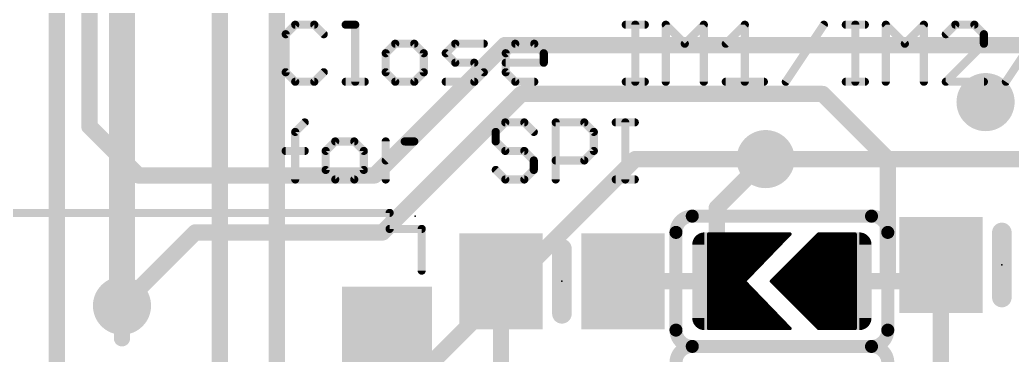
# Model space of a CAD drawing. Extents: x -0.6 to 62.7, y -0.8 to 53.6.
# Drawn here: x 10.85 to 26.32, y 19.04 to 24.27 of the extents above; entities that cross this region are included whole.
import ezdxf

# ---------------------------------------------------------------- set-up
doc = ezdxf.new("R2010")
doc.units = 0
for name, color, linetype in [('1', 12, 'CONTINUOUS'), ('16', 132, 'CONTINUOUS'), ('18', 110, 'CONTINUOUS'), ('21', 40, 'CONTINUOUS'), ('23', 40, 'CONTINUOUS')]:
    doc.layers.add(name, color=color, linetype=linetype)

# ---------------------------------------------------------------- blocks, each defined once
blk = doc.blocks.new('RECT')
blk.add_solid([(-0.5, -0.5), (0.5, -0.5), (-0.5, 0.5), (0.5, 0.5)])
blk = doc.blocks.new('RECT121920X243840R50')
at = {"const_width": 0.1905}
blk.add_lwpolyline([(0.2858, -0.5715), (0.2858, 0.5715, 0.4142), (0.1905, 0.6668), (-0.1905, 0.6668, 0.4142), (-0.2858, 0.5715), (-0.2858, -0.5715, 0.4142), (-0.1905, -0.6668), (0.1905, -0.6668, 0.4142)], format="xyb", close=True, dxfattribs=at)
blk.add_solid([(-0.2159, -0.5969), (0.2159, -0.5969), (-0.2159, 0.5969), (0.2159, 0.5969)])
blk = doc.blocks.new('ROUNDV')
at = {"const_width": 0.5}
blk.add_lwpolyline([(0, -0.25, 1), (0, 0.25, 1), (0, -0.25)], format="xyb", dxfattribs=at)

msp = doc.modelspace()

# ---------------------------------------------------------------- linework, layer by layer
at = {"layer": '1'}
for points, const_width in [([(11.43, 12.192), (11.43, 37.592)], 0.254), ([(11.938, 37.211), (11.938, 22.606)], 0.254), ([(16.383, 21.844), (18.415, 23.876)], 0.254), ([(18.415, 23.876), (26.543, 23.876)], 0.254), ([(16.51, 20.955), (18.669, 23.114)], 0.254), ([(18.669, 23.114), (23.368, 23.114)], 0.254), ([(23.368, 23.114), (24.384, 22.098)], 0.254), ([(11.938, 22.606), (12.7, 21.844)], 0.254), ([(21.717, 21.336), (22.479, 22.098)], 0.254), ([(24.384, 22.098), (24.384, 20.193)], 0.254), ([(12.7, 21.844), (16.383, 21.844)], 0.254), ([(21.717, 20.193), (21.717, 21.336)], 0.254), ([(12.446, 19.812), (13.589, 20.955)], 0.254), ([(13.589, 20.955), (16.51, 20.955)], 0.254), ([(22.86, 20.9296), (21.59, 20.9296)], 0.0508), ([(21.59, 20.9296), (21.59, 19.4564)], 0.0508), ([(21.59, 20.8788), (22.811, 20.8788)], 0.0508), ([(22.1488, 20.193), (22.86, 20.9296)], 0.0508), ([(22.5679, 20.193), (23.3045, 20.9296)], 0.0508), ([(23.2537, 20.8788), (23.876, 20.8788)], 0.0508), ([(23.3045, 20.9296), (23.876, 20.9296)], 0.0508), ([(23.876, 20.9296), (23.876, 19.4564)], 0.0508), ([(21.59, 20.828), (22.7619, 20.828)], 0.0508), ([(21.59, 20.7772), (22.7129, 20.7772)], 0.0508), ([(21.59, 20.7264), (22.6638, 20.7264)], 0.0508), ([(23.1013, 20.7264), (23.876, 20.7264)], 0.0508), ([(23.1521, 20.7772), (23.876, 20.7772)], 0.0508), ([(23.2029, 20.828), (23.876, 20.828)], 0.0508), ([(21.59, 20.6756), (22.6148, 20.6756)], 0.0508), ([(21.59, 20.6248), (22.5657, 20.6248)], 0.0508), ([(21.59, 20.574), (22.5167, 20.574)], 0.0508), ([(22.9489, 20.574), (23.876, 20.574)], 0.0508), ([(22.9997, 20.6248), (23.876, 20.6248)], 0.0508), ([(23.0505, 20.6756), (23.876, 20.6756)], 0.0508), ([(24.958, 20.193), (25.212, 20.447)], 0.254), ([(25.212, 18.161), (25.212, 20.447)], 0.254), ([(21.59, 20.5232), (22.4676, 20.5232)], 0.0508), ([(21.59, 20.4724), (22.4186, 20.4724)], 0.0508), ([(21.59, 20.4216), (22.3695, 20.4216)], 0.0508), ([(22.7965, 20.4216), (23.876, 20.4216)], 0.0508), ([(22.8473, 20.4724), (23.876, 20.4724)], 0.0508), ([(22.8981, 20.5232), (23.876, 20.5232)], 0.0508), ([(18.354, 20.193), (18.354, 18.034)], 0.254), ([(20.254, 20.193), (21.717, 20.193)], 0.254), ([(21.59, 20.3708), (22.3205, 20.3708)], 0.0508), ([(21.59, 20.32), (22.2714, 20.32)], 0.0508), ([(21.59, 20.2692), (22.2224, 20.2692)], 0.0508), ([(22.6441, 20.2692), (23.876, 20.2692)], 0.0508), ([(22.6949, 20.32), (23.876, 20.32)], 0.0508), ([(22.7457, 20.3708), (23.876, 20.3708)], 0.0508), ([(23.749, 20.193), (24.384, 20.193)], 0.254), ([(24.384, 20.193), (24.958, 20.193)], 0.254), ([(21.59, 20.2184), (22.1733, 20.2184)], 0.0508), ([(21.59, 20.1676), (22.1733, 20.1676)], 0.0508), ([(21.59, 20.1168), (22.2224, 20.1168)], 0.0508), ([(22.86, 19.4564), (22.1488, 20.193)], 0.0508), ([(23.3045, 19.4564), (22.5679, 20.193)], 0.0508), ([(22.5933, 20.2184), (23.876, 20.2184)], 0.0508), ([(22.5933, 20.1676), (23.876, 20.1676)], 0.0508), ([(22.6441, 20.1168), (23.876, 20.1168)], 0.0508), ([(21.59, 20.066), (22.2714, 20.066)], 0.0508), ([(21.59, 20.0152), (22.3205, 20.0152)], 0.0508), ([(21.59, 19.9644), (22.3695, 19.9644)], 0.0508), ([(22.6949, 20.066), (23.876, 20.066)], 0.0508), ([(22.7457, 20.0152), (23.876, 20.0152)], 0.0508), ([(22.7965, 19.9644), (23.876, 19.9644)], 0.0508), ([(21.59, 19.9136), (22.4186, 19.9136)], 0.0508), ([(21.59, 19.8628), (22.4676, 19.8628)], 0.0508), ([(21.59, 19.812), (22.5167, 19.812)], 0.0508), ([(22.8473, 19.9136), (23.876, 19.9136)], 0.0508), ([(22.8981, 19.8628), (23.876, 19.8628)], 0.0508), ([(22.9489, 19.812), (23.876, 19.812)], 0.0508), ([(21.59, 19.7612), (22.5657, 19.7612)], 0.0508), ([(21.59, 19.7104), (22.6148, 19.7104)], 0.0508), ([(21.59, 19.6596), (22.6638, 19.6596)], 0.0508), ([(22.9997, 19.7612), (23.876, 19.7612)], 0.0508), ([(23.0505, 19.7104), (23.876, 19.7104)], 0.0508), ([(23.1013, 19.6596), (23.876, 19.6596)], 0.0508), ([(21.59, 19.6088), (22.7129, 19.6088)], 0.0508), ([(21.59, 19.558), (22.7619, 19.558)], 0.0508), ([(21.59, 19.5072), (22.811, 19.5072)], 0.0508), ([(23.1521, 19.6088), (23.876, 19.6088)], 0.0508), ([(23.2029, 19.558), (23.876, 19.558)], 0.0508), ([(23.2537, 19.5072), (23.876, 19.5072)], 0.0508), ([(21.59, 19.4564), (22.86, 19.4564)], 0.0508), ([(21.59, 19.4564), (22.86, 19.4564)], 0.0508), ([(23.876, 19.4564), (23.3045, 19.4564)], 0.0508), ([(23.3045, 19.4564), (23.876, 19.4564)], 0.0508)]:
    msp.add_lwpolyline(points, dxfattribs=dict(at, const_width=const_width))
for points, const_width in [([(18.415, 23.9395, 1), (18.415, 23.8125)], 0.127), ([(18.4599, 23.8311, 1), (18.3701, 23.9209)], 0.127), ([(18.669, 23.1775, 1), (18.669, 23.0505)], 0.127), ([(18.7139, 23.0691, 1), (18.6241, 23.1589)], 0.127), ([(23.4129, 23.1589, 1), (23.3231, 23.0691)], 0.127), ([(23.368, 23.0505, 1), (23.368, 23.1775)], 0.127), ([(11.9829, 22.6509, 1), (11.8931, 22.5611)], 0.127), ([(11.8745, 22.606, 1), (12.0015, 22.606)], 0.127), ([(22.5239, 22.0531, 1), (22.4341, 22.1429)], 0.127), ([(24.4475, 22.098, 1), (24.3205, 22.098)], 0.127), ([(24.3391, 22.0531, 1), (24.4289, 22.1429)], 0.127), ([(12.7, 21.9075, 1), (12.7, 21.7805)], 0.127), ([(16.383, 21.7805, 1), (16.383, 21.9075)], 0.127), ([(12.6551, 21.7991, 1), (12.7449, 21.8889)], 0.127), ([(16.3381, 21.8889, 1), (16.4279, 21.7991)], 0.127), ([(21.7805, 21.336, 1), (21.6535, 21.336)], 0.127), ([(21.6721, 21.3809, 1), (21.7619, 21.2911)], 0.127), ([(13.589, 21.0185, 1), (13.589, 20.8915)], 0.127), ([(13.6339, 20.9101, 1), (13.5441, 20.9999)], 0.127), ([(16.4651, 20.9999, 1), (16.5549, 20.9101)], 0.127), ([(16.51, 20.8915, 1), (16.51, 21.0185)], 0.127), ([(21.59, 20.9423, 1), (21.59, 20.9169)], 0.0254), ([(21.6027, 20.9296, 1), (21.5773, 20.9296)], 0.0254), ([(21.59, 20.8915, 1), (21.59, 20.8661)], 0.0254), ([(22.811, 20.8661, 1), (22.811, 20.8915)], 0.0254), ([(22.8691, 20.9208, 1), (22.8509, 20.9384)], 0.0254), ([(22.86, 20.9169, 1), (22.86, 20.9423)], 0.0254), ([(23.2537, 20.8915, 1), (23.2537, 20.8661)], 0.0254), ([(23.3045, 20.9423, 1), (23.3045, 20.9169)], 0.0254), ([(23.3135, 20.9206, 1), (23.2955, 20.9386)], 0.0254), ([(23.8887, 20.9296, 1), (23.8633, 20.9296)], 0.0254), ([(23.876, 20.9169, 1), (23.876, 20.9423)], 0.0254), ([(23.876, 20.8661, 1), (23.876, 20.8915)], 0.0254), ([(21.59, 20.8407, 1), (21.59, 20.8153)], 0.0254), ([(21.59, 20.7899, 1), (21.59, 20.7645)], 0.0254), ([(21.59, 20.7391, 1), (21.59, 20.7137)], 0.0254), ([(22.6638, 20.7137, 1), (22.6638, 20.7391)], 0.0254), ([(22.7129, 20.7645, 1), (22.7129, 20.7899)], 0.0254), ([(22.7619, 20.8153, 1), (22.7619, 20.8407)], 0.0254), ([(23.1013, 20.7391, 1), (23.1013, 20.7137)], 0.0254), ([(23.1521, 20.7899, 1), (23.1521, 20.7645)], 0.0254), ([(23.2029, 20.8407, 1), (23.2029, 20.8153)], 0.0254), ([(23.876, 20.8153, 1), (23.876, 20.8407)], 0.0254), ([(23.876, 20.7645, 1), (23.876, 20.7899)], 0.0254), ([(23.876, 20.7137, 1), (23.876, 20.7391)], 0.0254), ([(21.59, 20.6883, 1), (21.59, 20.6629)], 0.0254), ([(21.59, 20.6375, 1), (21.59, 20.6121)], 0.0254), ([(21.59, 20.5867, 1), (21.59, 20.5613)], 0.0254), ([(22.5167, 20.5613, 1), (22.5167, 20.5867)], 0.0254), ([(22.5657, 20.6121, 1), (22.5657, 20.6375)], 0.0254), ([(22.6148, 20.6629, 1), (22.6148, 20.6883)], 0.0254), ([(22.9489, 20.5867, 1), (22.9489, 20.5613)], 0.0254), ([(22.9997, 20.6375, 1), (22.9997, 20.6121)], 0.0254), ([(23.0505, 20.6883, 1), (23.0505, 20.6629)], 0.0254), ([(23.876, 20.6629, 1), (23.876, 20.6883)], 0.0254), ([(23.876, 20.6121, 1), (23.876, 20.6375)], 0.0254), ([(23.876, 20.5613, 1), (23.876, 20.5867)], 0.0254), ([(25.2755, 20.447, 1), (25.1485, 20.447)], 0.127), ([(25.2569, 20.4021, 1), (25.1671, 20.4919)], 0.127), ([(21.59, 20.5359, 1), (21.59, 20.5105)], 0.0254), ([(21.59, 20.4851, 1), (21.59, 20.4597)], 0.0254), ([(21.59, 20.4343, 1), (21.59, 20.4089)], 0.0254), ([(22.3695, 20.4089, 1), (22.3695, 20.4343)], 0.0254), ([(22.4186, 20.4597, 1), (22.4186, 20.4851)], 0.0254), ([(22.4676, 20.5105, 1), (22.4676, 20.5359)], 0.0254), ([(22.7965, 20.4343, 1), (22.7965, 20.4089)], 0.0254), ([(22.8473, 20.4851, 1), (22.8473, 20.4597)], 0.0254), ([(22.8981, 20.5359, 1), (22.8981, 20.5105)], 0.0254), ([(23.876, 20.5105, 1), (23.876, 20.5359)], 0.0254), ([(23.876, 20.4597, 1), (23.876, 20.4851)], 0.0254), ([(23.876, 20.4089, 1), (23.876, 20.4343)], 0.0254), ([(18.4175, 20.193, 1), (18.2905, 20.193)], 0.127), ([(20.254, 20.2565, 1), (20.254, 20.1295)], 0.127), ([(21.59, 20.3835, 1), (21.59, 20.3581)], 0.0254), ([(21.59, 20.3327, 1), (21.59, 20.3073)], 0.0254), ([(21.59, 20.2819, 1), (21.59, 20.2565)], 0.0254), ([(21.717, 20.1295, 1), (21.717, 20.2565)], 0.127), ([(22.2224, 20.2565, 1), (22.2224, 20.2819)], 0.0254), ([(22.2714, 20.3073, 1), (22.2714, 20.3327)], 0.0254), ([(22.3205, 20.3581, 1), (22.3205, 20.3835)], 0.0254), ([(22.6441, 20.2819, 1), (22.6441, 20.2565)], 0.0254), ([(22.6949, 20.3327, 1), (22.6949, 20.3073)], 0.0254), ([(22.7457, 20.3835, 1), (22.7457, 20.3581)], 0.0254), ([(23.749, 20.2565, 1), (23.749, 20.1295)], 0.127), ([(23.876, 20.3581, 1), (23.876, 20.3835)], 0.0254), ([(23.876, 20.3073, 1), (23.876, 20.3327)], 0.0254), ([(23.876, 20.2565, 1), (23.876, 20.2819)], 0.0254), ([(24.384, 20.2565, 1), (24.384, 20.1295)], 0.127), ([(24.384, 20.1295, 1), (24.384, 20.2565)], 0.127), ([(24.9131, 20.2379, 1), (25.0029, 20.1481)], 0.127), ([(24.958, 20.1295, 1), (24.958, 20.2565)], 0.127), ([(21.59, 20.2311, 1), (21.59, 20.2057)], 0.0254), ([(21.59, 20.1803, 1), (21.59, 20.1549)], 0.0254), ([(21.59, 20.1295, 1), (21.59, 20.1041)], 0.0254), ([(21.6535, 20.193, 1), (21.7805, 20.193)], 0.127), ([(22.1579, 20.2018, 1), (22.1397, 20.1842)], 0.0254), ([(22.1397, 20.2018, 1), (22.1579, 20.1842)], 0.0254), ([(22.1733, 20.2057, 1), (22.1733, 20.2311)], 0.0254), ([(22.1733, 20.1549, 1), (22.1733, 20.1803)], 0.0254), ([(22.2224, 20.1041, 1), (22.2224, 20.1295)], 0.0254), ([(22.5769, 20.202, 1), (22.5589, 20.184)], 0.0254), ([(22.5589, 20.202, 1), (22.5769, 20.184)], 0.0254), ([(22.5933, 20.2311, 1), (22.5933, 20.2057)], 0.0254), ([(22.5933, 20.1803, 1), (22.5933, 20.1549)], 0.0254), ([(22.6441, 20.1295, 1), (22.6441, 20.1041)], 0.0254), ([(23.876, 20.2057, 1), (23.876, 20.2311)], 0.0254), ([(23.876, 20.1549, 1), (23.876, 20.1803)], 0.0254), ([(23.876, 20.1041, 1), (23.876, 20.1295)], 0.0254), ([(24.3205, 20.193, 1), (24.4475, 20.193)], 0.127), ([(21.59, 20.0787, 1), (21.59, 20.0533)], 0.0254), ([(21.59, 20.0279, 1), (21.59, 20.0025)], 0.0254), ([(21.59, 19.9771, 1), (21.59, 19.9517)], 0.0254), ([(22.2714, 20.0533, 1), (22.2714, 20.0787)], 0.0254), ([(22.3205, 20.0025, 1), (22.3205, 20.0279)], 0.0254), ([(22.3695, 19.9517, 1), (22.3695, 19.9771)], 0.0254), ([(22.6949, 20.0787, 1), (22.6949, 20.0533)], 0.0254), ([(22.7457, 20.0279, 1), (22.7457, 20.0025)], 0.0254), ([(22.7965, 19.9771, 1), (22.7965, 19.9517)], 0.0254), ([(23.876, 20.0533, 1), (23.876, 20.0787)], 0.0254), ([(23.876, 20.0025, 1), (23.876, 20.0279)], 0.0254), ([(23.876, 19.9517, 1), (23.876, 19.9771)], 0.0254), ([(12.4011, 19.8569, 1), (12.4909, 19.7671)], 0.127), ([(21.59, 19.9263, 1), (21.59, 19.9009)], 0.0254), ([(21.59, 19.8755, 1), (21.59, 19.8501)], 0.0254), ([(21.59, 19.8247, 1), (21.59, 19.7993)], 0.0254), ([(22.4186, 19.9009, 1), (22.4186, 19.9263)], 0.0254), ([(22.4676, 19.8501, 1), (22.4676, 19.8755)], 0.0254), ([(22.5167, 19.7993, 1), (22.5167, 19.8247)], 0.0254), ([(22.8473, 19.9263, 1), (22.8473, 19.9009)], 0.0254), ([(22.8981, 19.8755, 1), (22.8981, 19.8501)], 0.0254), ([(22.9489, 19.8247, 1), (22.9489, 19.7993)], 0.0254), ([(23.876, 19.9009, 1), (23.876, 19.9263)], 0.0254), ([(23.876, 19.8501, 1), (23.876, 19.8755)], 0.0254), ([(23.876, 19.7993, 1), (23.876, 19.8247)], 0.0254), ([(21.59, 19.7739, 1), (21.59, 19.7485)], 0.0254), ([(21.59, 19.7231, 1), (21.59, 19.6977)], 0.0254), ([(21.59, 19.6723, 1), (21.59, 19.6469)], 0.0254), ([(22.5657, 19.7485, 1), (22.5657, 19.7739)], 0.0254), ([(22.6148, 19.6977, 1), (22.6148, 19.7231)], 0.0254), ([(22.6638, 19.6469, 1), (22.6638, 19.6723)], 0.0254), ([(22.9997, 19.7739, 1), (22.9997, 19.7485)], 0.0254), ([(23.0505, 19.7231, 1), (23.0505, 19.6977)], 0.0254), ([(23.1013, 19.6723, 1), (23.1013, 19.6469)], 0.0254), ([(23.876, 19.7485, 1), (23.876, 19.7739)], 0.0254), ([(23.876, 19.6977, 1), (23.876, 19.7231)], 0.0254), ([(23.876, 19.6469, 1), (23.876, 19.6723)], 0.0254), ([(21.59, 19.6215, 1), (21.59, 19.5961)], 0.0254), ([(21.59, 19.5707, 1), (21.59, 19.5453)], 0.0254), ([(21.59, 19.5199, 1), (21.59, 19.4945)], 0.0254), ([(22.7129, 19.5961, 1), (22.7129, 19.6215)], 0.0254), ([(22.7619, 19.5453, 1), (22.7619, 19.5707)], 0.0254), ([(22.811, 19.4945, 1), (22.811, 19.5199)], 0.0254), ([(23.1521, 19.6215, 1), (23.1521, 19.5961)], 0.0254), ([(23.2029, 19.5707, 1), (23.2029, 19.5453)], 0.0254), ([(23.2537, 19.5199, 1), (23.2537, 19.4945)], 0.0254), ([(23.876, 19.5961, 1), (23.876, 19.6215)], 0.0254), ([(23.876, 19.5453, 1), (23.876, 19.5707)], 0.0254), ([(23.876, 19.4945, 1), (23.876, 19.5199)], 0.0254), ([(21.59, 19.4691, 1), (21.59, 19.4437)], 0.0254), ([(21.59, 19.4691, 1), (21.59, 19.4437)], 0.0254), ([(21.5773, 19.4564, 1), (21.6027, 19.4564)], 0.0254), ([(22.8509, 19.4476, 1), (22.8691, 19.4652)], 0.0254), ([(22.86, 19.4437, 1), (22.86, 19.4691)], 0.0254), ([(22.86, 19.4437, 1), (22.86, 19.4691)], 0.0254), ([(23.3045, 19.4691, 1), (23.3045, 19.4437)], 0.0254), ([(23.3045, 19.4691, 1), (23.3045, 19.4437)], 0.0254), ([(23.2955, 19.4474, 1), (23.3135, 19.4654)], 0.0254), ([(23.8633, 19.4564, 1), (23.8887, 19.4564)], 0.0254), ([(23.876, 19.4437, 1), (23.876, 19.4691)], 0.0254), ([(23.876, 19.4437, 1), (23.876, 19.4691)], 0.0254)]:
    msp.add_lwpolyline(points, format="xyb", dxfattribs=dict(at, const_width=const_width))
at = {"layer": '16'}
for points, const_width in [([(12.446, 19.812), (12.446, 36.322)], 0.4064), ([(13.97, 7.874), (13.97, 28.194)], 0.254), ([(14.859, 9.144), (14.859, 27.94)], 0.254), ([(15.748, 17.399), (20.447, 22.098)], 0.254), ([(20.447, 22.098), (22.479, 22.098)], 0.254), ([(22.479, 22.098), (31.75, 22.098)], 0.254), ([(12.446, 19.304), (12.446, 19.812)], 0.254)]:
    msp.add_lwpolyline(points, dxfattribs=dict(at, const_width=const_width))
for points, const_width in [([(20.447, 22.1615, 1), (20.447, 22.0345)], 0.127), ([(20.4919, 22.0531, 1), (20.4021, 22.1429)], 0.127), ([(22.479, 22.1615, 1), (22.479, 22.0345)], 0.127), ([(22.479, 22.0345, 1), (22.479, 22.1615)], 0.127), ([(12.3444, 19.812, 1), (12.5476, 19.812)], 0.2032), ([(12.5095, 19.812, 1), (12.3825, 19.812)], 0.127), ([(12.3825, 19.304, 1), (12.5095, 19.304)], 0.127)]:
    msp.add_lwpolyline(points, format="xyb", dxfattribs=dict(at, const_width=const_width))
at = {"layer": '21'}
for points, const_width in [([(15.1463, 24.1943), (14.998, 24.046)], 0.127), ([(15.4429, 24.1943), (15.1463, 24.1943)], 0.127), ([(15.5912, 24.046), (15.4429, 24.1943)], 0.127), ([(15.9335, 24.1943), (16.0818, 24.1943)], 0.127), ([(16.0818, 24.1943), (16.0818, 23.3045)], 0.127), ([(20.2993, 24.1943), (20.5959, 24.1943)], 0.127), ([(20.4476, 23.3045), (20.4476, 24.1943)], 0.127), ([(20.923, 23.3045), (20.923, 24.1943)], 0.127), ([(20.923, 24.1943), (21.2196, 23.8977)], 0.127), ([(21.2196, 23.8977), (21.5161, 24.1943)], 0.127), ([(21.5161, 24.1943), (21.5161, 23.3045)], 0.127), ([(21.8585, 23.8977), (22.1551, 24.1943)], 0.127), ([(22.1551, 24.1943), (22.1551, 23.3045)], 0.127), ([(22.794, 23.3045), (23.3872, 24.1943)], 0.127), ([(23.7295, 24.1943), (24.0261, 24.1943)], 0.127), ([(23.8778, 23.3045), (23.8778, 24.1943)], 0.127), ([(24.3532, 23.3045), (24.3532, 24.1943)], 0.127), ([(24.3532, 24.1943), (24.6498, 23.8977)], 0.127), ([(24.6498, 23.8977), (24.9464, 24.1943)], 0.127), ([(24.9464, 24.1943), (24.9464, 23.3045)], 0.127), ([(25.437, 24.1943), (25.2887, 24.046)], 0.127), ([(25.7336, 24.1943), (25.437, 24.1943)], 0.127), ([(25.8819, 24.046), (25.7336, 24.1943)], 0.127), ([(26.2243, 23.3045), (26.8174, 24.1943)], 0.127), ([(14.998, 24.046), (14.998, 23.4528)], 0.127), ([(25.8819, 23.8977), (25.8819, 24.046)], 0.127), ([(16.7055, 23.8977), (16.5572, 23.7494)], 0.127), ([(17.0021, 23.8977), (16.7055, 23.8977)], 0.127), ([(17.1504, 23.7494), (17.0021, 23.8977)], 0.127), ([(17.4927, 23.7494), (17.641, 23.8977)], 0.127), ([(17.641, 23.8977), (18.0859, 23.8977)], 0.127), ([(18.4283, 23.7494), (18.5766, 23.8977)], 0.127), ([(18.5766, 23.8977), (18.8731, 23.8977)], 0.127), ([(18.8731, 23.8977), (19.0214, 23.7494)], 0.127), ([(25.2887, 23.3045), (25.8819, 23.8977)], 0.127), ([(16.5572, 23.7494), (16.5572, 23.4528)], 0.127), ([(17.1504, 23.4528), (17.1504, 23.7494)], 0.127), ([(17.641, 23.6011), (17.4927, 23.7494)], 0.127), ([(18.4283, 23.4528), (18.4283, 23.7494)], 0.127), ([(19.0214, 23.7494), (19.0214, 23.6011)], 0.127), ([(14.998, 23.4528), (15.1463, 23.3045)], 0.127), ([(15.4429, 23.3045), (15.5912, 23.4528)], 0.127), ([(16.5572, 23.4528), (16.7055, 23.3045)], 0.127), ([(17.0021, 23.3045), (17.1504, 23.4528)], 0.127), ([(17.9376, 23.6011), (17.641, 23.6011)], 0.127), ([(18.0859, 23.4528), (17.9376, 23.6011)], 0.127), ([(17.9376, 23.3045), (18.0859, 23.4528)], 0.127), ([(19.0214, 23.6011), (18.4283, 23.6011)], 0.127), ([(18.5766, 23.3045), (18.4283, 23.4528)], 0.127), ([(15.1463, 23.3045), (15.4429, 23.3045)], 0.127), ([(15.9335, 23.3045), (16.2301, 23.3045)], 0.127), ([(16.7055, 23.3045), (17.0021, 23.3045)], 0.127), ([(17.4927, 23.3045), (17.9376, 23.3045)], 0.127), ([(18.8731, 23.3045), (18.5766, 23.3045)], 0.127), ([(20.2993, 23.3045), (20.5959, 23.3045)], 0.127), ([(21.8585, 23.3045), (22.4517, 23.3045)], 0.127), ([(23.7295, 23.3045), (24.0261, 23.3045)], 0.127), ([(25.8819, 23.3045), (25.2887, 23.3045)], 0.127), ([(15.1463, 22.522), (15.2946, 22.6703)], 0.127), ([(15.1463, 21.7805), (15.1463, 22.522)], 0.127), ([(18.4206, 22.6703), (18.2723, 22.522)], 0.127), ([(18.2723, 22.522), (18.2723, 22.3737)], 0.127), ([(18.7172, 22.6703), (18.4206, 22.6703)], 0.127), ([(18.8655, 22.522), (18.7172, 22.6703)], 0.127), ([(19.2079, 21.7805), (19.2079, 22.6703)], 0.127), ([(19.2079, 22.6703), (19.6527, 22.6703)], 0.127), ([(19.6527, 22.6703), (19.801, 22.522)], 0.127), ([(19.801, 22.522), (19.801, 22.2254)], 0.127), ([(20.1434, 22.6703), (20.44, 22.6703)], 0.127), ([(20.2917, 21.7805), (20.2917, 22.6703)], 0.127), ([(15.77, 22.3737), (15.6217, 22.2254)], 0.127), ([(16.0666, 22.3737), (15.77, 22.3737)], 0.127), ([(16.2149, 22.2254), (16.0666, 22.3737)], 0.127), ([(16.5572, 21.7805), (16.5572, 22.3737)], 0.127), ([(16.5572, 22.0771), (16.8538, 22.3737)], 0.127), ([(16.8538, 22.3737), (17.0021, 22.3737)], 0.127), ([(18.2723, 22.3737), (18.4206, 22.2254)], 0.127), ([(14.998, 22.2254), (15.2946, 22.2254)], 0.127), ([(15.6217, 22.2254), (15.6217, 21.9288)], 0.127), ([(16.2149, 21.9288), (16.2149, 22.2254)], 0.127), ([(18.4206, 22.2254), (18.7172, 22.2254)], 0.127), ([(18.7172, 22.2254), (18.8655, 22.0771)], 0.127), ([(19.801, 22.2254), (19.6527, 22.0771)], 0.127), ([(18.8655, 22.0771), (18.8655, 21.9288)], 0.127), ([(19.6527, 22.0771), (19.2079, 22.0771)], 0.127), ([(15.6217, 21.9288), (15.77, 21.7805)], 0.127), ([(16.0666, 21.7805), (16.2149, 21.9288)], 0.127), ([(18.4206, 21.7805), (18.2723, 21.9288)], 0.127), ([(18.8655, 21.9288), (18.7172, 21.7805)], 0.127), ([(15.77, 21.7805), (16.0666, 21.7805)], 0.127), ([(18.7172, 21.7805), (18.4206, 21.7805)], 0.127), ([(20.1434, 21.7805), (20.44, 21.7805)], 0.127), ([(16.618, 21.259), (4.668, 21.259)], 0.127), ([(16.618, 21.009), (16.618, 21.259)], 0.127), ([(21.336, 21.209), (24.13, 21.209)], 0.2032), ([(17.118, 21.009), (16.618, 21.009)], 0.127), ([(17.118, 20.359), (17.118, 21.009)], 0.127), ([(21.082, 20.955), (21.082, 19.431)], 0.2032), ([(24.384, 20.955), (24.384, 19.431)], 0.2032), ([(26.162, 20.955), (26.162, 19.939)], 0.3048), ([(19.304, 20.701), (19.304, 19.685)], 0.3048), ([(21.336, 19.177), (24.13, 19.177)], 0.2032), ([(24.13, 19.177), (21.336, 19.177)], 0.2032)]:
    msp.add_lwpolyline(points, dxfattribs=dict(at, const_width=const_width))
for points, const_width in [([(15.1463, 24.226, 1), (15.1463, 24.1625)], 0.0635), ([(15.1688, 24.1718, 1), (15.1239, 24.2167)], 0.0635), ([(15.4654, 24.2167, 1), (15.4205, 24.1718)], 0.0635), ([(15.4429, 24.1625, 1), (15.4429, 24.226)], 0.0635), ([(15.9335, 24.226, 1), (15.9335, 24.1625)], 0.0635), ([(16.1136, 24.1943, 1), (16.0501, 24.1943)], 0.0635), ([(16.0818, 24.1625, 1), (16.0818, 24.226)], 0.0635), ([(20.2993, 24.226, 1), (20.2993, 24.1625)], 0.0635), ([(20.4793, 24.1943, 1), (20.4158, 24.1943)], 0.0635), ([(20.5959, 24.1625, 1), (20.5959, 24.226)], 0.0635), ([(20.9547, 24.1943, 1), (20.8912, 24.1943)], 0.0635), ([(20.9454, 24.2167, 1), (20.9005, 24.1718)], 0.0635), ([(21.5479, 24.1943, 1), (21.4844, 24.1943)], 0.0635), ([(21.5386, 24.1718, 1), (21.4937, 24.2167)], 0.0635), ([(22.1868, 24.1943, 1), (22.1233, 24.1943)], 0.0635), ([(22.1775, 24.1718, 1), (22.1326, 24.2167)], 0.0635), ([(23.4136, 24.1766, 1), (23.3608, 24.2119)], 0.0635), ([(23.7295, 24.226, 1), (23.7295, 24.1625)], 0.0635), ([(23.9096, 24.1943, 1), (23.8461, 24.1943)], 0.0635), ([(24.0261, 24.1625, 1), (24.0261, 24.226)], 0.0635), ([(24.385, 24.1943, 1), (24.3215, 24.1943)], 0.0635), ([(24.3757, 24.2167, 1), (24.3308, 24.1718)], 0.0635), ([(24.9781, 24.1943, 1), (24.9146, 24.1943)], 0.0635), ([(24.9688, 24.1718, 1), (24.9239, 24.2167)], 0.0635), ([(25.437, 24.226, 1), (25.437, 24.1625)], 0.0635), ([(25.4595, 24.1718, 1), (25.4146, 24.2167)], 0.0635), ([(25.7561, 24.2167, 1), (25.7112, 24.1718)], 0.0635), ([(25.7336, 24.1625, 1), (25.7336, 24.226)], 0.0635), ([(15.0298, 24.046, 1), (14.9663, 24.046)], 0.0635), ([(14.9756, 24.0684, 1), (15.0205, 24.0235)], 0.0635), ([(15.5687, 24.0235, 1), (15.6137, 24.0684)], 0.0635), ([(25.2663, 24.0684, 1), (25.3112, 24.0235)], 0.0635), ([(25.9137, 24.046, 1), (25.8502, 24.046)], 0.0635), ([(25.8595, 24.0235, 1), (25.9044, 24.0684)], 0.0635), ([(16.7055, 23.9294, 1), (16.7055, 23.8659)], 0.0635), ([(16.728, 23.8752, 1), (16.6831, 23.9201)], 0.0635), ([(17.0246, 23.9201, 1), (16.9797, 23.8752)], 0.0635), ([(17.0021, 23.8659, 1), (17.0021, 23.9294)], 0.0635), ([(17.641, 23.9294, 1), (17.641, 23.8659)], 0.0635), ([(17.6635, 23.8752, 1), (17.6186, 23.9201)], 0.0635), ([(18.0859, 23.8659, 1), (18.0859, 23.9294)], 0.0635), ([(18.5766, 23.9294, 1), (18.5766, 23.8659)], 0.0635), ([(18.599, 23.8752, 1), (18.5541, 23.9201)], 0.0635), ([(18.8956, 23.9201, 1), (18.8507, 23.8752)], 0.0635), ([(18.8731, 23.8659, 1), (18.8731, 23.9294)], 0.0635), ([(21.1971, 23.9201, 1), (21.242, 23.8752)], 0.0635), ([(21.1971, 23.8752, 1), (21.242, 23.9201)], 0.0635), ([(21.836, 23.9201, 1), (21.8809, 23.8752)], 0.0635), ([(24.6273, 23.9201, 1), (24.6722, 23.8752)], 0.0635), ([(24.6273, 23.8752, 1), (24.6722, 23.9201)], 0.0635), ([(25.8502, 23.8977, 1), (25.9137, 23.8977)], 0.0635), ([(25.9044, 23.8752, 1), (25.8595, 23.9201)], 0.0635), ([(16.589, 23.7494, 1), (16.5255, 23.7494)], 0.0635), ([(16.5348, 23.7718, 1), (16.5797, 23.7269)], 0.0635), ([(17.1821, 23.7494, 1), (17.1186, 23.7494)], 0.0635), ([(17.1279, 23.7269, 1), (17.1728, 23.7718)], 0.0635), ([(17.5152, 23.7718, 1), (17.4703, 23.7269)], 0.0635), ([(17.4703, 23.7718, 1), (17.5152, 23.7269)], 0.0635), ([(18.46, 23.7494, 1), (18.3965, 23.7494)], 0.0635), ([(18.4058, 23.7718, 1), (18.4507, 23.7269)], 0.0635), ([(19.0532, 23.7494, 1), (18.9897, 23.7494)], 0.0635), ([(18.999, 23.7269, 1), (19.0439, 23.7718)], 0.0635), ([(15.0205, 23.4752, 1), (14.9756, 23.4303)], 0.0635), ([(15.6137, 23.4303, 1), (15.5687, 23.4752)], 0.0635), ([(16.5797, 23.4752, 1), (16.5348, 23.4303)], 0.0635), ([(17.1728, 23.4303, 1), (17.1279, 23.4752)], 0.0635), ([(17.641, 23.6328, 1), (17.641, 23.5693)], 0.0635), ([(17.6186, 23.5786, 1), (17.6635, 23.6235)], 0.0635), ([(17.9601, 23.6235, 1), (17.9152, 23.5786)], 0.0635), ([(17.9376, 23.5693, 1), (17.9376, 23.6328)], 0.0635), ([(18.1084, 23.4303, 1), (18.0635, 23.4752)], 0.0635), ([(18.4283, 23.6328, 1), (18.4283, 23.5693)], 0.0635), ([(18.4507, 23.4752, 1), (18.4058, 23.4303)], 0.0635), ([(18.9897, 23.6011, 1), (19.0532, 23.6011)], 0.0635), ([(19.0214, 23.5693, 1), (19.0214, 23.6328)], 0.0635), ([(14.9663, 23.4528, 1), (15.0298, 23.4528)], 0.0635), ([(15.1463, 23.3362, 1), (15.1463, 23.2728)], 0.0635), ([(15.1239, 23.282, 1), (15.1688, 23.327)], 0.0635), ([(15.4205, 23.327, 1), (15.4654, 23.282)], 0.0635), ([(15.4429, 23.2728, 1), (15.4429, 23.3362)], 0.0635), ([(15.9335, 23.3362, 1), (15.9335, 23.2728)], 0.0635), ([(16.2301, 23.2728, 1), (16.2301, 23.3362)], 0.0635), ([(16.5255, 23.4528, 1), (16.589, 23.4528)], 0.0635), ([(16.7055, 23.3362, 1), (16.7055, 23.2728)], 0.0635), ([(16.6831, 23.282, 1), (16.728, 23.327)], 0.0635), ([(16.9797, 23.327, 1), (17.0246, 23.282)], 0.0635), ([(17.0021, 23.2728, 1), (17.0021, 23.3362)], 0.0635), ([(17.1186, 23.4528, 1), (17.1821, 23.4528)], 0.0635), ([(17.4927, 23.3362, 1), (17.4927, 23.2728)], 0.0635), ([(17.9152, 23.327, 1), (17.9601, 23.282)], 0.0635), ([(17.9376, 23.2728, 1), (17.9376, 23.3362)], 0.0635), ([(18.0635, 23.4303, 1), (18.1084, 23.4752)], 0.0635), ([(18.3965, 23.4528, 1), (18.46, 23.4528)], 0.0635), ([(18.5766, 23.3362, 1), (18.5766, 23.2728)], 0.0635), ([(18.5541, 23.282, 1), (18.599, 23.327)], 0.0635), ([(18.8731, 23.2728, 1), (18.8731, 23.3362)], 0.0635), ([(20.2993, 23.3362, 1), (20.2993, 23.2728)], 0.0635), ([(20.5959, 23.2728, 1), (20.5959, 23.3362)], 0.0635), ([(21.8585, 23.3362, 1), (21.8585, 23.2728)], 0.0635), ([(22.4517, 23.2728, 1), (22.4517, 23.3362)], 0.0635), ([(23.7295, 23.3362, 1), (23.7295, 23.2728)], 0.0635), ([(24.0261, 23.2728, 1), (24.0261, 23.3362)], 0.0635), ([(25.2887, 23.3362, 1), (25.2887, 23.2728)], 0.0635), ([(25.2663, 23.327, 1), (25.3112, 23.282)], 0.0635), ([(25.8819, 23.2728, 1), (25.8819, 23.3362)], 0.0635), ([(16.0501, 23.3045, 1), (16.1136, 23.3045)], 0.0635), ([(20.4158, 23.3045, 1), (20.4793, 23.3045)], 0.0635), ([(20.8912, 23.3045, 1), (20.9547, 23.3045)], 0.0635), ([(21.4844, 23.3045, 1), (21.5479, 23.3045)], 0.0635), ([(22.1233, 23.3045, 1), (22.1868, 23.3045)], 0.0635), ([(22.7676, 23.3221, 1), (22.8204, 23.2869)], 0.0635), ([(23.8461, 23.3045, 1), (23.9096, 23.3045)], 0.0635), ([(24.3215, 23.3045, 1), (24.385, 23.3045)], 0.0635), ([(24.9146, 23.3045, 1), (24.9781, 23.3045)], 0.0635), ([(26.1978, 23.3221, 1), (26.2507, 23.2869)], 0.0635), ([(15.1781, 22.522, 1), (15.1146, 22.522)], 0.0635), ([(15.3171, 22.6478, 1), (15.2722, 22.6927)], 0.0635), ([(18.3041, 22.522, 1), (18.2406, 22.522)], 0.0635), ([(18.4206, 22.702, 1), (18.4206, 22.6385)], 0.0635), ([(18.4431, 22.6478, 1), (18.3982, 22.6927)], 0.0635), ([(18.7397, 22.6927, 1), (18.6948, 22.6478)], 0.0635), ([(18.7172, 22.6385, 1), (18.7172, 22.702)], 0.0635), ([(19.2396, 22.6703, 1), (19.1761, 22.6703)], 0.0635), ([(19.2079, 22.702, 1), (19.2079, 22.6385)], 0.0635), ([(19.6752, 22.6927, 1), (19.6303, 22.6478)], 0.0635), ([(19.6527, 22.6385, 1), (19.6527, 22.702)], 0.0635), ([(19.8328, 22.522, 1), (19.7693, 22.522)], 0.0635), ([(20.1434, 22.702, 1), (20.1434, 22.6385)], 0.0635), ([(20.3234, 22.6703, 1), (20.2599, 22.6703)], 0.0635), ([(20.44, 22.6385, 1), (20.44, 22.702)], 0.0635), ([(15.1239, 22.5444, 1), (15.1688, 22.4995)], 0.0635), ([(15.77, 22.4054, 1), (15.77, 22.3419)], 0.0635), ([(15.7924, 22.3512, 1), (15.7475, 22.3961)], 0.0635), ([(16.089, 22.3961, 1), (16.0441, 22.3512)], 0.0635), ([(16.0666, 22.3419, 1), (16.0666, 22.4054)], 0.0635), ([(16.589, 22.3737, 1), (16.5255, 22.3737)], 0.0635), ([(16.8538, 22.4054, 1), (16.8538, 22.3419)], 0.0635), ([(16.8763, 22.3512, 1), (16.8314, 22.3961)], 0.0635), ([(17.0021, 22.3419, 1), (17.0021, 22.4054)], 0.0635), ([(18.2499, 22.5444, 1), (18.2948, 22.4995)], 0.0635), ([(18.2948, 22.3961, 1), (18.2499, 22.3512)], 0.0635), ([(18.8431, 22.4995, 1), (18.888, 22.5444)], 0.0635), ([(19.7786, 22.4995, 1), (19.8235, 22.5444)], 0.0635), ([(14.998, 22.2571, 1), (14.998, 22.1936)], 0.0635), ([(15.2946, 22.1936, 1), (15.2946, 22.2571)], 0.0635), ([(15.6535, 22.2254, 1), (15.59, 22.2254)], 0.0635), ([(15.5993, 22.2478, 1), (15.6442, 22.2029)], 0.0635), ([(16.2466, 22.2254, 1), (16.1831, 22.2254)], 0.0635), ([(16.1924, 22.2029, 1), (16.2373, 22.2478)], 0.0635), ([(18.2406, 22.3737, 1), (18.3041, 22.3737)], 0.0635), ([(18.4206, 22.2571, 1), (18.4206, 22.1936)], 0.0635), ([(18.3982, 22.2029, 1), (18.4431, 22.2478)], 0.0635), ([(18.7397, 22.2478, 1), (18.6948, 22.2029)], 0.0635), ([(18.7172, 22.1936, 1), (18.7172, 22.2571)], 0.0635), ([(19.8235, 22.2029, 1), (19.7786, 22.2478)], 0.0635), ([(16.5348, 22.0995, 1), (16.5797, 22.0546)], 0.0635), ([(18.8973, 22.0771, 1), (18.8338, 22.0771)], 0.0635), ([(18.8431, 22.0546, 1), (18.888, 22.0995)], 0.0635), ([(19.2079, 22.1088, 1), (19.2079, 22.0453)], 0.0635), ([(19.6303, 22.0995, 1), (19.6752, 22.0546)], 0.0635), ([(19.6527, 22.0453, 1), (19.6527, 22.1088)], 0.0635), ([(19.7693, 22.2254, 1), (19.8328, 22.2254)], 0.0635), ([(15.6442, 21.9512, 1), (15.5993, 21.9063)], 0.0635), ([(16.2373, 21.9063, 1), (16.1924, 21.9512)], 0.0635), ([(18.2948, 21.9512, 1), (18.2499, 21.9063)], 0.0635), ([(18.888, 21.9063, 1), (18.8431, 21.9512)], 0.0635), ([(15.1146, 21.7805, 1), (15.1781, 21.7805)], 0.0635), ([(15.59, 21.9288, 1), (15.6535, 21.9288)], 0.0635), ([(15.77, 21.8122, 1), (15.77, 21.7488)], 0.0635), ([(15.7475, 21.758, 1), (15.7924, 21.803)], 0.0635), ([(16.0441, 21.803, 1), (16.089, 21.758)], 0.0635), ([(16.0666, 21.7488, 1), (16.0666, 21.8122)], 0.0635), ([(16.1831, 21.9288, 1), (16.2466, 21.9288)], 0.0635), ([(16.5255, 21.7805, 1), (16.589, 21.7805)], 0.0635), ([(18.4206, 21.8122, 1), (18.4206, 21.7488)], 0.0635), ([(18.3982, 21.758, 1), (18.4431, 21.803)], 0.0635), ([(18.6948, 21.803, 1), (18.7397, 21.758)], 0.0635), ([(18.7172, 21.7488, 1), (18.7172, 21.8122)], 0.0635), ([(18.8338, 21.9288, 1), (18.8973, 21.9288)], 0.0635), ([(19.1761, 21.7805, 1), (19.2396, 21.7805)], 0.0635), ([(20.1434, 21.8122, 1), (20.1434, 21.7488)], 0.0635), ([(20.2599, 21.7805, 1), (20.3234, 21.7805)], 0.0635), ([(20.44, 21.7488, 1), (20.44, 21.8122)], 0.0635), ([(16.6498, 21.259, 1), (16.5863, 21.259)], 0.0635), ([(16.618, 21.2273, 1), (16.618, 21.2907)], 0.0635), ([(21.336, 21.209, 0.4142), (21.082, 20.955)], 0.2032), ([(21.336, 21.2598, 1), (21.336, 21.1582)], 0.1016), ([(21.336, 21.1582, 1), (21.336, 21.2598)], 0.1016), ([(24.384, 20.955, 0.4142), (24.13, 21.209)], 0.2032), ([(24.13, 21.2598, 1), (24.13, 21.1582)], 0.1016), ([(24.13, 21.1582, 1), (24.13, 21.2598)], 0.1016), ([(16.618, 21.0407, 1), (16.618, 20.9773)], 0.0635), ([(16.5863, 21.009, 1), (16.6498, 21.009)], 0.0635), ([(17.1498, 21.009, 1), (17.0863, 21.009)], 0.0635), ([(17.118, 20.9773, 1), (17.118, 21.0407)], 0.0635), ([(21.1328, 20.955, 1), (21.0312, 20.955)], 0.1016), ([(24.4348, 20.955, 1), (24.3332, 20.955)], 0.1016), ([(26.2382, 20.955, 1), (26.0858, 20.955)], 0.1524), ([(21.0312, 20.955, 1), (21.1328, 20.955)], 0.1016), ([(24.3332, 20.955, 1), (24.4348, 20.955)], 0.1016), ([(19.3802, 20.701, 1), (19.2278, 20.701)], 0.1524), ([(17.0863, 20.359, 1), (17.1498, 20.359)], 0.0635), ([(26.0858, 19.939, 1), (26.2382, 19.939)], 0.1524), ([(19.2278, 19.685, 1), (19.3802, 19.685)], 0.1524), ([(21.082, 19.431, 0.4142), (21.336, 19.177)], 0.2032), ([(21.1328, 19.431, 1), (21.0312, 19.431)], 0.1016), ([(24.13, 19.177, 0.4142), (24.384, 19.431)], 0.2032), ([(24.4348, 19.431, 1), (24.3332, 19.431)], 0.1016), ([(21.0312, 19.431, 1), (21.1328, 19.431)], 0.1016), ([(24.3332, 19.431, 1), (24.4348, 19.431)], 0.1016), ([(21.336, 19.177, 0.4142), (21.082, 18.923)], 0.2032), ([(21.336, 19.2278, 1), (21.336, 19.1262)], 0.1016), ([(21.336, 19.2278, 1), (21.336, 19.1262)], 0.1016), ([(21.336, 19.1262, 1), (21.336, 19.2278)], 0.1016), ([(21.336, 19.1262, 1), (21.336, 19.2278)], 0.1016), ([(24.384, 18.923, 0.4142), (24.13, 19.177)], 0.2032), ([(24.13, 19.2278, 1), (24.13, 19.1262)], 0.1016), ([(24.13, 19.2278, 1), (24.13, 19.1262)], 0.1016), ([(24.13, 19.1262, 1), (24.13, 19.2278)], 0.1016), ([(24.13, 19.1262, 1), (24.13, 19.2278)], 0.1016)]:
    msp.add_lwpolyline(points, format="xyb", dxfattribs=dict(at, const_width=const_width))
at = {"layer": '23'}
for p in [(17.018, 21.209), (26.162, 20.447), (19.304, 20.193), (22.733, 20.193)]:
    msp.add_point(p, dxfattribs=at)

# ---------------------------------------------------------------- block references
at = {"layer": '1'}
for p, xscale, yscale in [((25.212, 20.447), 1.3, 1.5), ((18.354, 20.193), 1.3, 1.5), ((20.254, 20.193), 1.3, 1.5), ((16.578, 19.209), 1.4, 1.8)]:
    msp.add_blockref('RECT', p, dxfattribs=dict(at, xscale=xscale, yscale=yscale))
at = {"layer": '1', "rotation": 180}
for p in [(21.717, 20.193), (23.749, 20.193)]:
    msp.add_blockref('RECT121920X243840R50', p, dxfattribs=at)
at = {"layer": '18', "xscale": 0.9064, "yscale": 0.9064}
for p in [(25.908, 22.987), (25.908, 22.987), (22.479, 22.098), (22.479, 22.098), (12.446, 19.812), (12.446, 19.812)]:
    msp.add_blockref('ROUNDV', p, dxfattribs=at)

doc.saveas('drawing.dxf')
